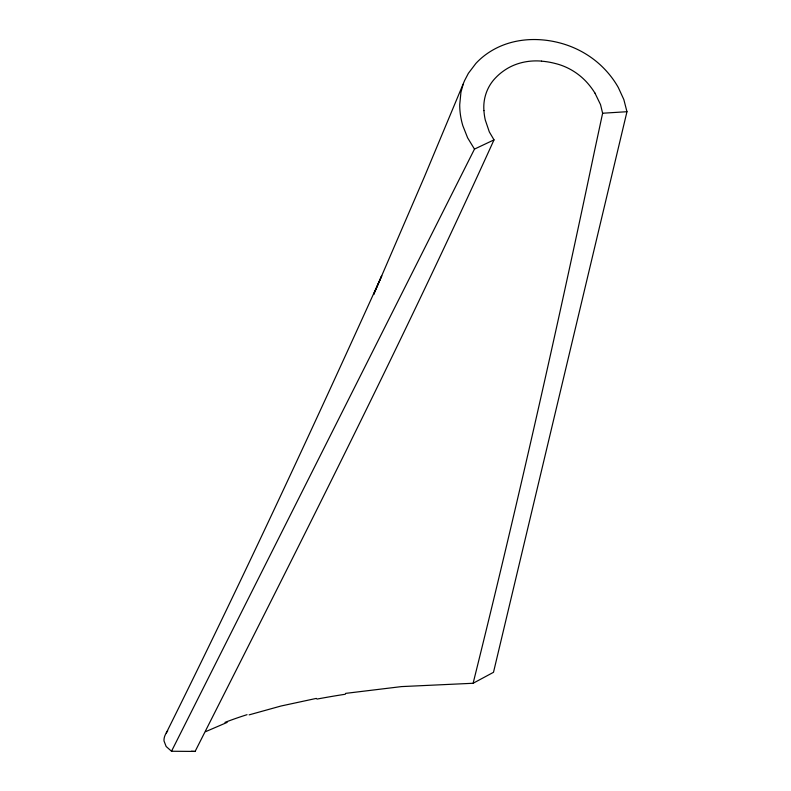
<?xml version="1.0" encoding="UTF-8"?>
<svg xmlns="http://www.w3.org/2000/svg" width="791" height="791" viewBox="0 0 791 791"><rect width="100%" height="100%" fill="white"/><g stroke="black" fill="none" stroke-linecap="round" stroke-linejoin="round"><path stroke-width="1.19" d="M594.921 93.031L600.537 104.639L602.623 113.232L594.684 150.231C557.26 328.601 517.136 506.408 473.117 683.266L401.521 686.598L345.598 693.381M166.278 732.95C241.364 582.107 312.277 429.236 381.756 275.752L373.619 294.549L424.441 176.729L464.594 80.573L468.381 73.316L475.875 63.438A88.108 74.542 20.6 0 1 496.313 48.152C507.14 42.674 519.212 39.916 531.315 39.57A88.108 74.542 20.6 0 1 559.692 42.892C576.708 47.331 592.518 56.398 604.65 69.163A91.489 77.409 20.6 0 1 618.344 87.583L623.832 99.547L626.966 111.709L493.495 672.31L473.117 683.266M463.101 84.38L460.935 92.3L459.719 104.699A91.489 77.409 20.6 0 0 462.834 125.71L467.629 137.842L474.481 149.104L171.509 751.252L166.14 746.477L164.034 741.029A184.511 43.189 -8.9 0 1 167.741 730.815M483.944 110.592A70.943 60.531 24 0 0 485.269 119.965L489.332 131.929L494.009 139.869C400.276 346.537 297.465 548.934 195.11 751.43L191.373 751.282M205.601 731.665L227.146 722.401M474.481 149.104L494.009 139.869M249.125 714.866L281.032 706.007L316.331 698.404M602.623 113.232L626.966 111.709M171.509 751.252L195.11 751.43M541.548 61.115C528.704 60.037 515.386 62.865 504.668 70.191A66.256 56.576 22.1 0 0 495.334 78.101C487.068 86.684 482.965 98.746 483.924 110.592M541.548 61.174A66.236 56.715 21.6 0 1 555.134 63.458C568.353 66.642 580.357 74.275 588.969 84.785A70.972 61.441 21.5 0 1 594.911 93.041M316.914 699.096A157.083 27.705 -9.6 0 1 345.36 694.231M224.98 722.391A157.162 29.791 -10.1 0 1 247.049 714.678"/></g></svg>
